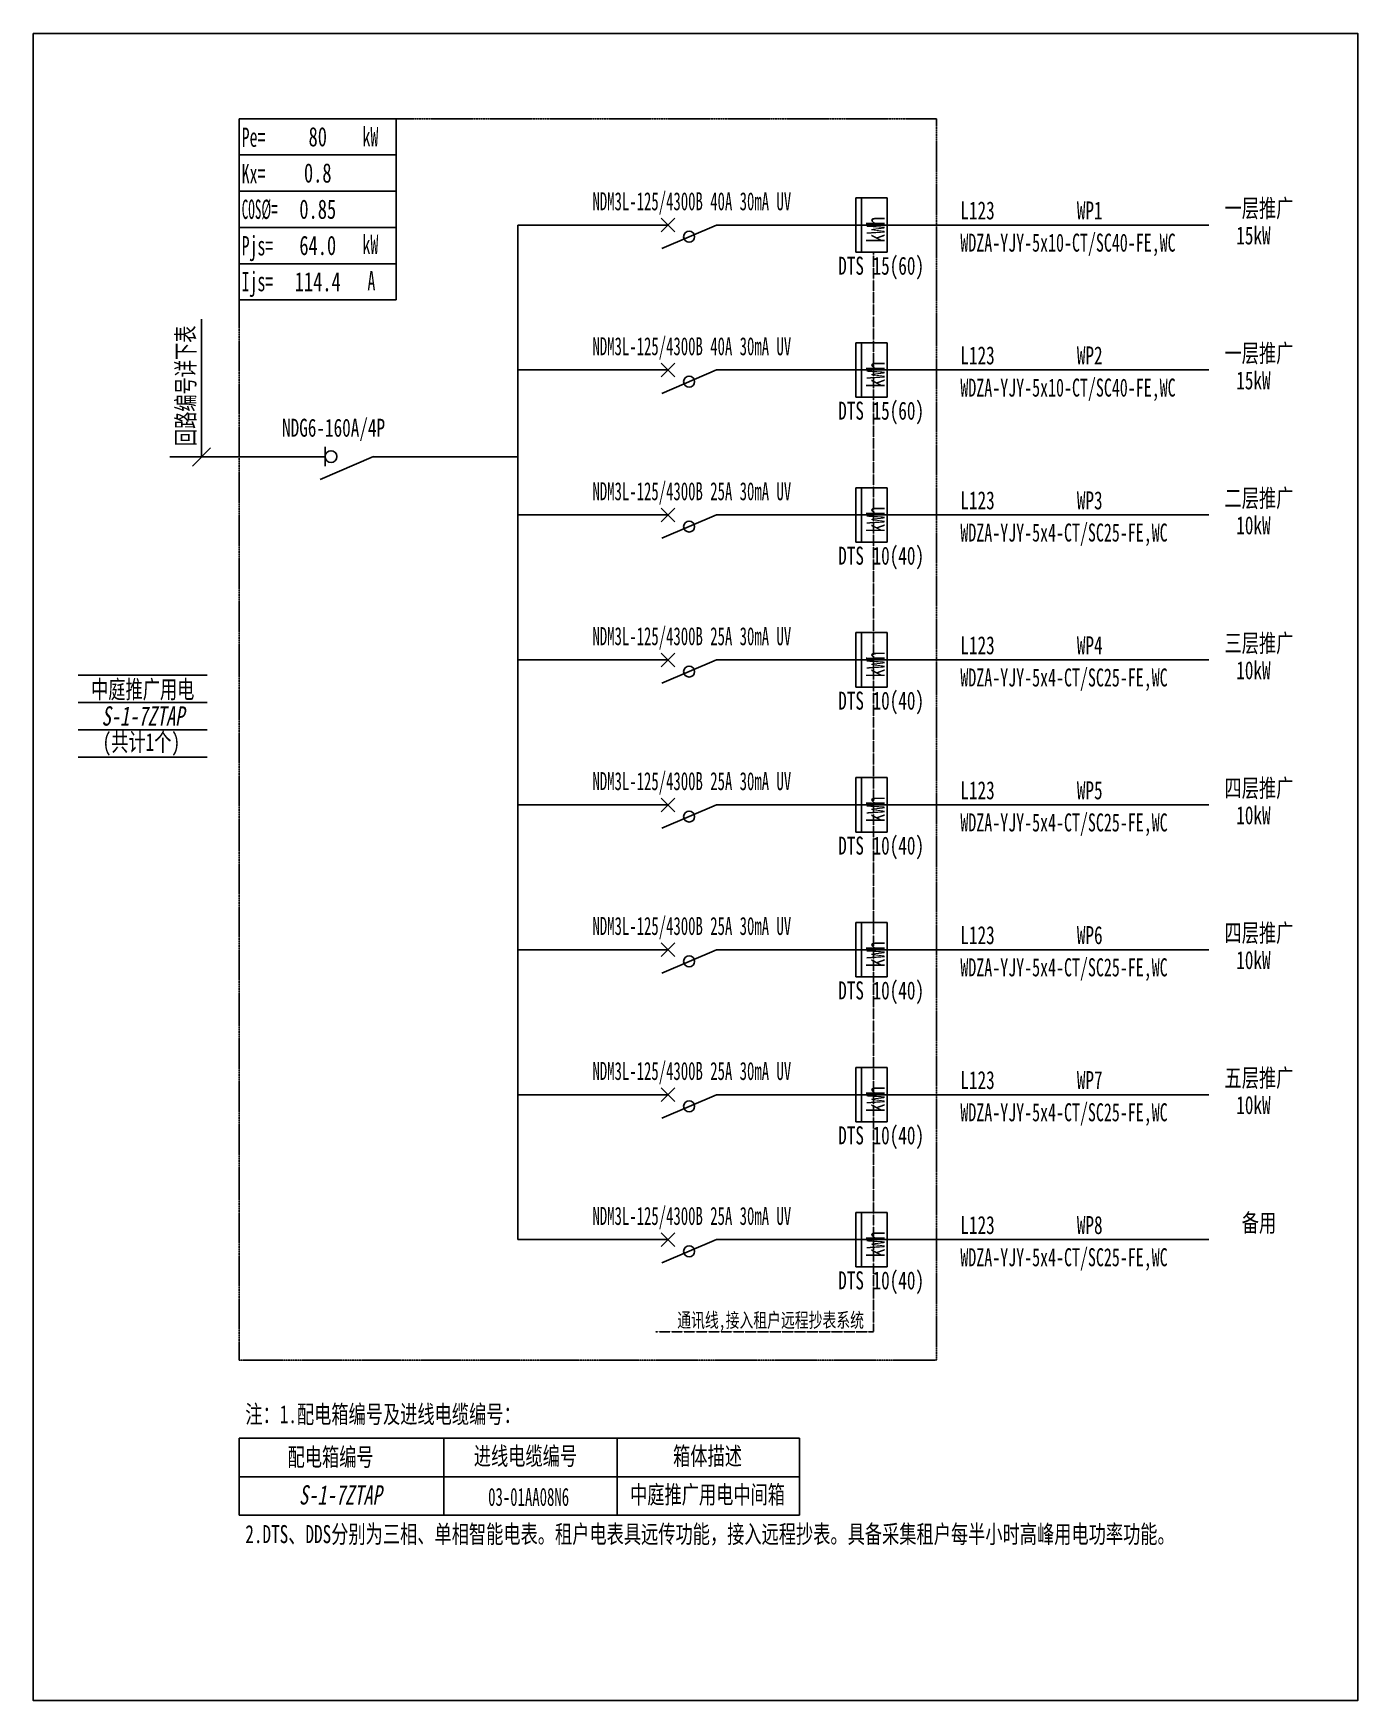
# Model space of a CAD drawing. Extents: x 296942 to 299068, y 310684 to 313360.
import ezdxf
from ezdxf.enums import TextEntityAlignment as Align

# ---------------------------------------------------------------- set-up
doc = ezdxf.new("R2010")
doc.units = 0
doc.header["$MEASUREMENT"] = 0
doc.linetypes.add('DASHDOT', pattern=[1, 0.5, -0.25, 0, -0.25])
doc.linetypes.add('DASHED', pattern=[0.75, 0.5, -0.25])
for name, color, linetype in [('D_E_Eqpm(强电设备)', 100, 'Continuous'), ('D_E_Eqpm（强电设备）', 100, 'Continuous'), ('D_E_Text（强电文字）', 51, 'Continuous'), ('D_E_Wire（强电线缆）', 10, 'Continuous'), ('D_T_TableDim（表格尺寸）', 255, 'Continuous'), ('DQ-远程抄表', 3, 'DASHDOT'), ('系统图', 220, 'Continuous')]:
    doc.layers.add(name, color=color, linetype=linetype)
doc.styles.add('$1$电气', font='', dxfattribs={"width": 0.7})
doc.styles.add('电气', font='', dxfattribs={"width": 0.7})
doc.styles.add('电气箱', font='simhei.ttf', dxfattribs={"width": 0.8, "oblique": 10})
doc.styles.get('$1$电气').set_extended_font_data('SimSun')
doc.styles.get('电气').set_extended_font_data('SimSun')

msp = doc.modelspace()

# ---------------------------------------------------------------- linework, layer by layer
at = {"linetype": 'DASHED'}
for p, q in [((297272.6, 311230.6), (297272.6, 313222.5)), ((297272.6, 313222.5), (298391.8, 313222.5)), ((298391.8, 313222.5), (298391.8, 311230.6)), ((298391.8, 311230.6), (297272.6, 311230.6))]:
    msp.add_line(p, q, dxfattribs=at)
for p, q in [((297014.2, 312329.5), (297221, 312329.5)), ((297014.2, 312285.7), (297221, 312285.7)), ((297014.2, 312241.8), (297221, 312241.8)), ((297014.2, 312198), (297221, 312198))]:
    msp.add_line(p, q)
at = {"layer": 'D_E_Eqpm(强电设备)', "color": 100}
msp.add_line((297402.5, 312643.6), (297488, 312680.3), dxfattribs=at)
at = {"layer": 'D_E_Eqpm（强电设备）'}
for p, q in [((298262.5, 313095.7), (298262.5, 313008.2)), ((298312.9, 313095.7), (298262.5, 313095.7)), ((298262.5, 313095.7), (298262.5, 313008.2)), ((298271.6, 313095.7), (298271.6, 313008.2)), ((298271.6, 313095.7), (298271.6, 313008.2)), ((298312.9, 313008.2), (298312.9, 313095.7)), ((297950.1, 313041), (297972, 313062.9)), ((297972, 313041), (297950.1, 313062.9)), ((298038.6, 313051.9), (297951.1, 313014.4)), ((298262.5, 313008.2), (298312.9, 313008.2)), ((298262.5, 312863), (298262.5, 312775.6)), ((298312.9, 312863), (298262.5, 312863)), ((298262.5, 312863), (298262.5, 312775.6)), ((298271.6, 312863), (298271.6, 312775.6)), ((298271.6, 312863), (298271.6, 312775.6)), ((298312.9, 312775.6), (298312.9, 312863)), ((297950.1, 312808.4), (297972, 312830.3)), ((297972, 312808.4), (297950.1, 312830.3)), ((298038.6, 312819.3), (297951.1, 312781.8)), ((298262.5, 312775.6), (298312.9, 312775.6)), ((297410.4, 312664.8), (297410.4, 312695.8)), ((298262.5, 312630.4), (298262.5, 312543)), ((298262.5, 312630.4), (298262.5, 312543)), ((298312.9, 312630.4), (298262.5, 312630.4)), ((298271.6, 312630.4), (298271.6, 312543)), ((298271.6, 312630.4), (298271.6, 312543)), ((298312.9, 312543), (298312.9, 312630.4)), ((297972, 312575.7), (297950.1, 312597.7)), ((297950.1, 312575.7), (297972, 312597.7)), ((298038.6, 312586.7), (297951.1, 312549.2)), ((298262.5, 312543), (298312.9, 312543)), ((298262.5, 312397.8), (298262.5, 312310.4)), ((298312.9, 312397.8), (298262.5, 312397.8)), ((298262.5, 312397.8), (298262.5, 312310.4)), ((298271.6, 312397.8), (298271.6, 312310.4)), ((298271.6, 312397.8), (298271.6, 312310.4)), ((298312.9, 312310.4), (298312.9, 312397.8)), ((297972, 312343.1), (297950.1, 312365.1)), ((297950.1, 312343.1), (297972, 312365.1)), ((298038.6, 312354.1), (297951.1, 312316.6)), ((298262.5, 312310.4), (298312.9, 312310.4)), ((298262.5, 312165.2), (298262.5, 312077.8)), ((298312.9, 312165.2), (298262.5, 312165.2)), ((298262.5, 312165.2), (298262.5, 312077.8)), ((298271.6, 312165.2), (298271.6, 312077.8)), ((298271.6, 312165.2), (298271.6, 312077.8)), ((298312.9, 312077.8), (298312.9, 312165.2)), ((297950.1, 312110.5), (297972, 312132.4)), ((297972, 312110.5), (297950.1, 312132.4)), ((298038.6, 312121.5), (297951.1, 312084)), ((298262.5, 312077.8), (298312.9, 312077.8)), ((298262.5, 311932.8), (298262.5, 311845.3)), ((298312.9, 311932.8), (298262.5, 311932.8)), ((298262.5, 311932.8), (298262.5, 311845.3)), ((298271.6, 311932.8), (298271.6, 311845.3)), ((298271.6, 311932.8), (298271.6, 311845.3)), ((298312.9, 311845.3), (298312.9, 311932.8)), ((297950.1, 311878.1), (297972, 311900)), ((297972, 311878.1), (297950.1, 311900)), ((298038.6, 311889), (297951.1, 311851.5)), ((298262.5, 311845.3), (298312.9, 311845.3)), ((298262.5, 311700.1), (298262.5, 311612.7)), ((298262.5, 311700.1), (298262.5, 311612.7)), ((298312.9, 311700.1), (298262.5, 311700.1)), ((298271.6, 311700.1), (298271.6, 311612.7)), ((298271.6, 311700.1), (298271.6, 311612.7)), ((298312.9, 311612.7), (298312.9, 311700.1)), ((297950.1, 311645.4), (297972, 311667.4)), ((297972, 311645.4), (297950.1, 311667.4)), ((298038.6, 311656.4), (297951.1, 311618.9)), ((298262.5, 311612.7), (298312.9, 311612.7)), ((298262.5, 311467.5), (298262.5, 311380.1)), ((298312.9, 311467.5), (298262.5, 311467.5)), ((298262.5, 311467.5), (298262.5, 311380.1)), ((298271.6, 311467.5), (298271.6, 311380.1)), ((298271.6, 311467.5), (298271.6, 311380.1)), ((298312.9, 311380.1), (298312.9, 311467.5)), ((297950.1, 311412.8), (297972, 311434.8)), ((297972, 311412.8), (297950.1, 311434.8)), ((298038.6, 311423.8), (297951.1, 311386.3)), ((298262.5, 311380.1), (298312.9, 311380.1))]:
    msp.add_line(p, q, dxfattribs=at)
for centre, radius in [((297994.8, 313033.2), 8.8), ((297994.8, 312800.6), 8.8), ((297419.9, 312680.3), 9.43), ((297994.8, 312568), 8.8), ((297994.8, 312335.3), 8.8), ((297994.8, 312102.7), 8.8), ((297994.8, 311870.3), 8.8), ((297994.8, 311637.7), 8.8), ((297994.8, 311405), 8.8)]:
    msp.add_circle(centre, radius, dxfattribs=at)
at = {"layer": 'D_E_Text（强电文字）'}
for p, q in [((297272.6, 313222.5), (297524.6, 313222.5)), ((297272.6, 313222.5), (297272.6, 312931.8)), ((297524.6, 313222.5), (297524.6, 312931.8)), ((297272.6, 313164.3), (297524.6, 313164.3)), ((297272.6, 313106.2), (297524.6, 313106.2)), ((297272.6, 313048.1), (297524.6, 313048.1)), ((297272.6, 312989.9), (297524.6, 312989.9)), ((297272.6, 312931.8), (297524.6, 312931.8)), ((297211.9, 312679.8), (297211.9, 312900.9)), ((297197.3, 312665.2), (297226.5, 312694.4))]:
    msp.add_line(p, q, dxfattribs=at)
at = {"layer": 'D_E_Wire（强电线缆）'}
for p, q in [((297719.9, 311423.8), (297719.9, 313051.9)), ((297719.9, 313051.9), (297961.1, 313051.9)), ((298038.6, 313051.9), (298253.9, 313051.9)), ((298221.3, 313051.9), (298829, 313051.9)), ((297719.9, 312819.3), (297961.1, 312819.3)), ((298038.6, 312819.3), (298253.9, 312819.3)), ((298221.3, 312819.3), (298829, 312819.3)), ((297160.9, 312679.8), (297410.4, 312679.8)), ((297488, 312679.8), (297719.9, 312679.8)), ((297719.9, 312586.7), (297961.1, 312586.7)), ((298038.6, 312586.7), (298253.9, 312586.7)), ((298221.3, 312586.7), (298829, 312586.7)), ((297719.9, 312354.1), (297961.1, 312354.1)), ((298038.6, 312354.1), (298253.9, 312354.1)), ((298221.3, 312354.1), (298829, 312354.1)), ((297719.9, 312121.5), (297961.1, 312121.5)), ((298038.6, 312121.5), (298253.9, 312121.5)), ((298221.3, 312121.5), (298829, 312121.5)), ((297719.9, 311889), (297961.1, 311889)), ((298038.6, 311889), (298253.9, 311889)), ((298221.3, 311889), (298829, 311889)), ((297719.9, 311656.4), (297961.1, 311656.4)), ((298038.6, 311656.4), (298253.9, 311656.4)), ((298221.3, 311656.4), (298829, 311656.4)), ((297719.9, 311423.8), (297961.1, 311423.8)), ((298038.6, 311423.8), (298253.9, 311423.8)), ((298221.3, 311423.8), (298829, 311423.8))]:
    msp.add_line(p, q, dxfattribs=at)
at = {"layer": 'D_T_TableDim（表格尺寸）', "ltscale": 3.5}
for p, q in [((297272.6, 311105.4), (298171.8, 311105.4)), ((297272.6, 311105.4), (297272.6, 310981.4)), ((297601.1, 311105.4), (297601.1, 310981.4)), ((297879.4, 311105.4), (297879.4, 310981.4)), ((298171.8, 311105.4), (298171.8, 310981.4)), ((297272.6, 311043.4), (298171.8, 311043.4)), ((297272.6, 311043.4), (298171.8, 311043.4)), ((297272.6, 310981.4), (298171.8, 310981.4))]:
    msp.add_line(p, q, dxfattribs=at)
at = {"layer": 'DQ-远程抄表'}
for p, q in [((298290.7, 313008.2), (298290.7, 311275.8)), ((298290.7, 311275.8), (297940.7, 311275.8))]:
    msp.add_line(p, q, dxfattribs=at)
at = {"layer": '系统图', "ltscale": 9973.992009}
msp.add_lwpolyline([(296942, 313359.5), (299068, 313359.5), (299068, 310684), (296942, 310684)], close=True, dxfattribs=at)

# ---------------------------------------------------------------- texts
at = {"layer": 'D_E_Text（强电文字）', "linetype": 'Continuous', "style": '$1$电气'}
for s, height, width, p in [('Pe=', 31.01, 0.6, (297276.5, 313177.3)), ('kW', 31.01, 0.6, (297470.5, 313178.3)), ('Kx=', 31.01, 0.6, (297276.5, 313119)), ('COS%%C=', 31.01, 0.5, (297276.5, 313061.7)), ('Pjs=', 31.01, 0.6, (297276.5, 313003.2)), ('kW', 31.01, 0.6, (297470.5, 313005.2)), ('Ijs=', 31.01, 0.6, (297276.5, 312945.7)), ('A', 31, 0.6, (297478.4, 312947))]:
    msp.add_text(s, height=height, dxfattribs=dict(at, width=width)).set_placement(p)
at = {"layer": 'D_E_Text（强电文字）', "style": '电气'}
for s, height, width, p in [('NDM3L-125/4300B 40A 30mA UV', 28.943, 0.6, (297999.1, 313087.7)), ('DTS 15(60)', 28.94, 0.7, (298303, 312984.4)), ('NDM3L-125/4300B 40A 30mA UV', 28.943, 0.6, (297999.1, 312855.1)), ('DTS 15(60)', 28.94, 0.7, (298303, 312751.8)), ('NDM3L-125/4300B 25A 30mA UV', 28.943, 0.6, (297999.1, 312622.4)), ('DTS 10(40)', 28.94, 0.7, (298303, 312519.1)), ('NDM3L-125/4300B 25A 30mA UV', 28.943, 0.6, (297999.1, 312389.8)), ('中庭推广用电', 28.94, 0.7, (297117.6, 312307.3)), ('DTS 10(40)', 28.94, 0.7, (298303, 312286.5)), ('(共计1个)', 28.94, 0.7, (297115.4, 312220.6)), ('NDM3L-125/4300B 25A 30mA UV', 28.943, 0.6, (297999.1, 312157.2)), ('DTS 10(40)', 28.94, 0.7, (298303, 312053.9)), ('NDM3L-125/4300B 25A 30mA UV', 28.943, 0.6, (297999.1, 311924.8)), ('DTS 10(40)', 28.94, 0.7, (298303, 311821.5)), ('NDM3L-125/4300B 25A 30mA UV', 28.943, 0.6, (297999.1, 311692.1)), ('DTS 10(40)', 28.94, 0.7, (298303, 311588.9)), ('NDM3L-125/4300B 25A 30mA UV', 28.943, 0.6, (297999.1, 311459.5)), ('DTS 10(40)', 28.94, 0.7, (298303, 311356.2)), ('配电箱编号', 28.94, 0.7, (297419.2, 311075.7)), ('进线电缆编号', 28.94, 0.7, (297732, 311077.2)), ('箱体描述', 28.94, 0.7, (298024.3, 311077.2)), ('中庭推广用电中间箱', 28.94, 0.7, (298024.3, 311015.2)), ('03-01AA08N6', 28.943, 0.6, (297737.1, 311010.8))]:
    msp.add_text(s, height=height, dxfattribs=dict(at, width=width)).set_placement(p, align=Align.MIDDLE)
for s, height, width, p in [('L123', 28.94, 0.7, (298430.2, 313060.9)), ('WP1', 28.94, 0.7, (298617.2, 313060.9)), ('WDZA-YJY-5x10-CT/SC40-FE,WC', 28.943, 0.65, (298430.2, 313009.2)), ('15kW', 28.94, 0.7, (298873.1, 313020.8)), ('L123', 28.94, 0.7, (298430.2, 312828.3)), ('WP2', 28.94, 0.7, (298617.2, 312828.3)), ('WDZA-YJY-5x10-CT/SC40-FE,WC', 28.943, 0.65, (298430.2, 312776.6)), ('15kW', 28.94, 0.7, (298873.1, 312788.2)), ('NDG6-160A/4P', 28.943, 0.7, (297341.3, 312712.2)), ('L123', 28.94, 0.7, (298430.2, 312595.7)), ('WP3', 28.94, 0.7, (298617.2, 312595.7)), ('10kW', 28.94, 0.7, (298873.1, 312555.6)), ('WDZA-YJY-5x4-CT/SC25-FE,WC', 28.943, 0.65, (298430.2, 312544)), ('L123', 28.94, 0.7, (298430.2, 312363.1)), ('WP4', 28.94, 0.7, (298617.2, 312363.1)), ('WDZA-YJY-5x4-CT/SC25-FE,WC', 28.943, 0.65, (298430.2, 312311.4)), ('10kW', 28.94, 0.7, (298873.1, 312323)), ('L123', 28.94, 0.7, (298430.2, 312130.4)), ('WP5', 28.94, 0.7, (298617.2, 312130.4)), ('WDZA-YJY-5x4-CT/SC25-FE,WC', 28.943, 0.65, (298430.2, 312078.8)), ('10kW', 28.94, 0.7, (298873.1, 312090.4)), ('L123', 28.94, 0.7, (298430.2, 311898)), ('WP6', 28.94, 0.7, (298617.2, 311898)), ('10kW', 28.94, 0.7, (298873.1, 311857.9)), ('WDZA-YJY-5x4-CT/SC25-FE,WC', 28.943, 0.65, (298430.2, 311846.3)), ('L123', 28.94, 0.7, (298430.2, 311665.4)), ('WP7', 28.94, 0.7, (298617.2, 311665.4)), ('WDZA-YJY-5x4-CT/SC25-FE,WC', 28.943, 0.65, (298430.2, 311613.7)), ('10kW', 28.94, 0.7, (298873.1, 311625.3)), ('L123', 28.94, 0.7, (298430.2, 311432.8)), ('WP8', 28.94, 0.7, (298617.2, 311432.8)), ('WDZA-YJY-5x4-CT/SC25-FE,WC', 28.943, 0.65, (298430.2, 311381.1)), ('注：1.配电箱编号及进线电缆编号：', 28.943, 0.7, (297282.3, 311129.2)), ('2.DTS、DDS分别为三相、单相智能电表。租户电表具远传功能，接入远程抄表。具备采集租户每半小时高峰用电功率功能。', 28.943, 0.7, (297282.3, 310936.8))]:
    msp.add_text(s, height=height, dxfattribs=dict(at, width=width)).set_placement(p)
at = {"layer": 'D_E_Text（强电文字）', "style": '电气', "width": 0.7}
for s, p in [('一层推广', (298909.5, 313064.4)), ('一层推广', (298909.5, 312831.8)), ('二层推广', (298909.5, 312599.2)), ('三层推广', (298909.5, 312366.5)), ('四层推广', (298909.5, 312133.9)), ('四层推广', (298909.5, 311901.5)), ('五层推广', (298909.5, 311668.9)), ('备用', (298909.5, 311436.3))]:
    msp.add_text(s, height=28.94, dxfattribs=at).set_placement(p, align=Align.CENTER)
at = {"layer": 'D_E_Text（强电文字）', "width": 0.7}
for s, style, p in [('kWh', '电气', (298308.8, 313023.8)), ('回路编号详下表', '$1$电气', (297200.9, 312697.2)), ('kWh', '电气', (298308.8, 312791.2)), ('kWh', '电气', (298308.8, 312558.6)), ('kWh', '电气', (298308.8, 312326)), ('kWh', '电气', (298308.8, 312093.4)), ('kWh', '电气', (298308.8, 311860.9)), ('kWh', '电气', (298308.8, 311628.3)), ('kWh', '电气', (298308.8, 311395.7))]:
    msp.add_text(s, height=28.94, rotation=90, dxfattribs=dict(at, style=style)).set_placement(p)
at = {"layer": 'D_E_Text（强电文字）', "style": '电气箱', "oblique": 10, "width": 0.7}
for p in [(297118.1, 312264.1), (297435, 311014.2)]:
    msp.add_text('S-1-7ZTAP', height=31.01, dxfattribs=at).set_placement(p, align=Align.MIDDLE)
at = {"layer": 'D_E_Text（强电文字）', "char_height": 31.01, "width": 251.941, "attachment_point": 5, "style": '$1$电气'}
for s, insert in [('80', (297398.6, 313193.4)), ('0.8', (297398.6, 313135.3)), ('0.85', (297398.6, 313077.1)), ('64.0', (297398.6, 313019)), ('114.4', (297398.6, 312960.8))]:
    msp.add_mtext(s, dxfattribs=dict(at, insert=insert))
at = {"layer": 'DQ-远程抄表', "style": '电气', "width": 0.7}
msp.add_text('通讯线,接入租户远程抄表系统', height=23.257, dxfattribs=at).set_placement((297975.7, 311283))

doc.saveas('drawing.dxf')
